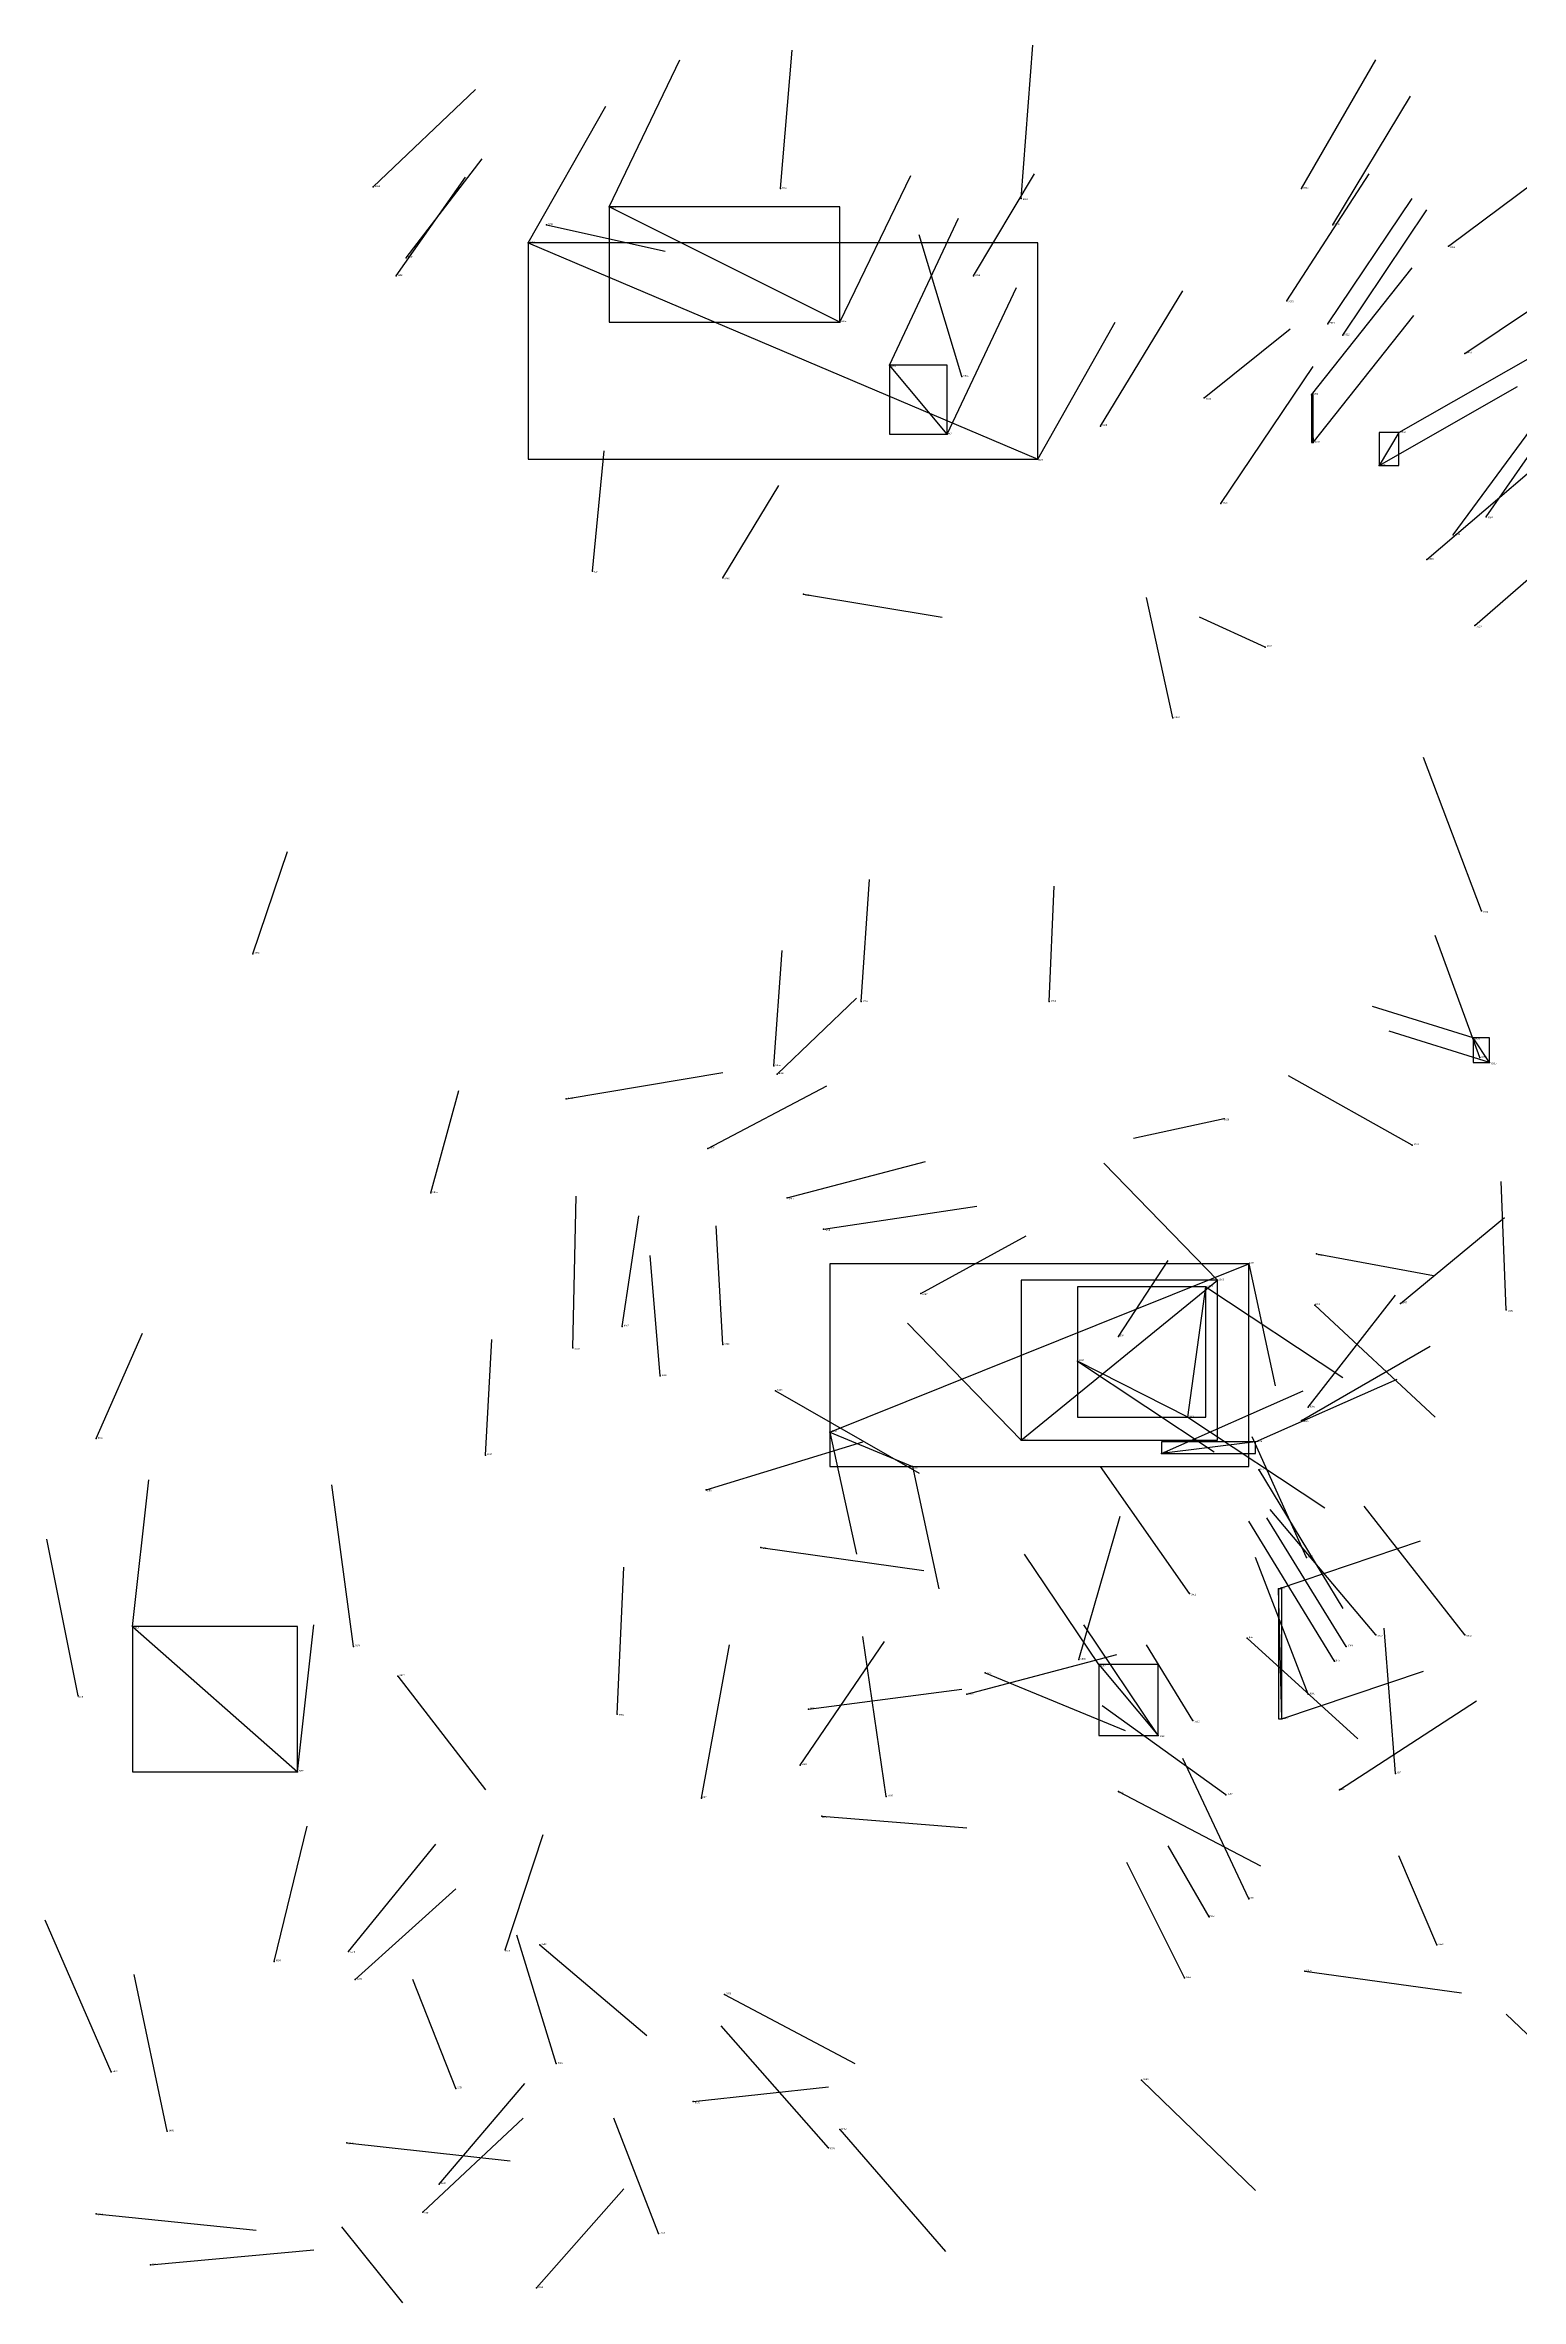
# Model space of a CAD drawing. Extents: x 59.1 to 70.8, y 600.3 to 605.1.
# Drawn here: x 61.076 to 61.971, y 603.718 to 605.085 of the extents above; entities that cross this region are included whole.
import ezdxf

# ---------------------------------------------------------------- set-up
doc = ezdxf.new("R2010")
doc.units = 0
for name, color, linetype in [('Clients', 3, 'CONTINUOUS'), ('Facilities', 3, 'CONTINUOUS'), ('Facilities_lines', 3, 'CONTINUOUS'), ('Min_max_boxes', 1, 'CONTINUOUS'), ('Normals', 1, 'CONTINUOUS'), ('Source_points', 5, 'CONTINUOUS'), ('Text', 3, 'CONTINUOUS')]:
    doc.layers.add(name, color=color, linetype=linetype)

msp = doc.modelspace()

# ---------------------------------------------------------------- linework, layer by layer
at = {"layer": 'Clients', "color": 5}
for p in [(61.418, 604.987, 456.957), (61.588, 604.891, 456.952), (61.678, 604.834, 456.999), (61.845, 604.844, 456.995), (61.885, 604.83, 460.569), (61.942, 604.483, 458.097), (61.806, 604.346, 453.939), (61.78, 604.332, 457.923), (61.787, 604.336, 457.567), (61.702, 604.287, 457.948), (61.602, 604.223, 453.978), (61.753, 604.231, 457.969), (61.824, 604.149, 457.993), (61.751, 604.06, 455.055), (61.229, 604.038, 454.443), (61.26, 603.929, 454.439)]:
    msp.add_point(p, dxfattribs=at)
at = {"layer": 'Facilities', "color": 3}
for p in [(61.275, 604.999, 457.229), (61.522, 604.998, 459.392), (61.838, 604.998, 457.149), (61.668, 604.992, 459.37), (61.38, 604.976, 458.136), (61.857, 604.976, 457.185), (61.369, 604.965, 457.099), (61.927, 604.963, 460.437), (61.289, 604.945, 457.202), (61.295, 604.956, 457.148), (61.639, 604.945, 459.293), (61.829, 604.93, 457.052), (61.558, 604.917, 456.92), (61.854, 604.916, 456.565), (61.863, 604.909, 456.713), (61.937, 604.898, 460.472), (61.632, 604.884, 459.498), (61.779, 604.871, 459.21), (61.844, 604.873, 457.019), (61.623, 604.849, 456.987), (61.716, 604.854, 456.981), (61.897, 604.85, 460.519), (61.789, 604.807, 456.928), (61.95, 604.799, 459.043), (61.93, 604.788, 456.965), (61.408, 604.766, 453.805), (61.914, 604.773, 456.916), (61.487, 604.762, 457.308), (61.536, 604.752, 458.11), (61.943, 604.733, 456.991), (61.816, 604.72, 459.589), (61.76, 604.677, 453.87), (61.947, 604.56, 457.963), (61.202, 604.534, 453.794), (61.571, 604.505, 453.925), (61.685, 604.505, 453.83), (61.518, 604.466, 453.894), (61.946, 604.471, 453.807), (61.952, 604.468, 458.085), (61.52, 604.461, 459.636), (61.392, 604.446, 457.992), (61.791, 604.434, 458.142), (61.478, 604.416, 459.625), (61.905, 604.418, 458.019), (61.31, 604.389, 453.775), (61.526, 604.386, 459.578), (61.548, 604.367, 459.518), (61.847, 604.352, 460.683), (61.607, 604.328, 459.472), (61.846, 604.321, 457.377), (61.898, 604.322, 457.347), (61.962, 604.318, 459.277), (61.426, 604.308, 453.947), (61.727, 604.302, 459.358), (61.396, 604.295, 460.036), (61.487, 604.297, 453.957), (61.449, 604.278, 453.944), (61.519, 604.269, 459.423), (61.769, 604.253, 457.918), (61.838, 604.251, 457.999), (61.842, 604.259, 457.353), (61.107, 604.24, 454.009), (61.552, 604.244, 453.974), (61.668, 604.239, 457.663), (61.81, 604.238, 457.835), (61.343, 604.23, 453.949), (61.812, 604.221, 457.401), (61.477, 604.209, 457.506), (61.51, 604.174, 457.501), (61.841, 604.168, 459.528), (61.77, 604.146, 454.604), (61.129, 604.126, 454.417), (61.263, 604.114, 454.608), (61.805, 604.119, 459.597), (61.865, 604.114, 459.516), (61.883, 604.121, 459.997), (61.937, 604.121, 460.024), (61.29, 604.096, 460.005), (61.646, 604.098, 460.284), (61.703, 604.106, 457.341), (61.715, 604.103, 455.102), (61.858, 604.105, 460.01), (61.096, 604.084, 454.523), (61.635, 604.085, 457.71), (61.842, 604.085, 459.95), (61.423, 604.073, 459.931), (61.539, 604.076, 457.678), (61.772, 604.069, 455.308), (61.826, 604.07, 457.992), (61.534, 604.042, 459.887), (61.861, 604.027, 459.783), (61.895, 604.037, 459.749), (61.474, 604.022, 454.614), (61.586, 604.023, 454.554), (61.727, 604.026, 460.197), (61.792, 604.024, 460.319), (61.547, 604.011, 457.987), (61.806, 603.961, 460.043), (61.782, 603.95, 455.257), (61.376, 603.933, 460.016), (61.92, 603.933, 454.987), (61.215, 603.923, 454.533), (61.26, 603.929, 454.439), (61.355, 603.93, 454.185), (61.264, 603.912, 454.366), (61.767, 603.913, 455.063), (61.84, 603.917, 459.633), (61.488, 603.903, 460.454), (61.116, 603.856, 454.693), (61.386, 603.861, 455.297), (61.741, 603.851, 459.904), (61.325, 603.846, 455.259), (61.469, 603.838, 459.32), (61.15, 603.82, 454.805), (61.259, 603.813, 459.409), (61.551, 603.81, 459.926), (61.558, 603.821, 459.874), (61.315, 603.788, 454.313), (61.107, 603.77, 459.358), (61.305, 603.771, 454.319), (61.448, 603.758, 455.239), (61.14, 603.739, 459.299), (61.374, 603.725, 454.369)]:
    msp.add_point(p, dxfattribs=at)
at = {"layer": 'Facilities_lines', "color": 3}
for p, q in [((61.558, 604.917, 456.92), (61.418, 604.987, 456.957)), ((61.369, 604.965, 457.099), (61.678, 604.834, 456.999)), ((61.623, 604.849, 456.987), (61.588, 604.891, 456.952)), ((61.844, 604.873, 457.019), (61.845, 604.844, 456.995)), ((61.897, 604.85, 460.519), (61.885, 604.83, 460.569)), ((61.952, 604.468, 458.085), (61.942, 604.483, 458.097)), ((61.552, 604.244, 453.974), (61.806, 604.346, 453.939)), ((61.668, 604.239, 457.663), (61.787, 604.336, 457.567)), ((61.769, 604.253, 457.918), (61.78, 604.332, 457.923)), ((61.769, 604.253, 457.918), (61.702, 604.287, 457.948)), ((61.552, 604.244, 453.974), (61.602, 604.223, 453.978)), ((61.81, 604.238, 457.835), (61.753, 604.231, 457.969)), ((61.826, 604.07, 457.992), (61.824, 604.149, 457.993)), ((61.129, 604.126, 454.417), (61.229, 604.038, 454.443)), ((61.715, 604.103, 455.102), (61.751, 604.06, 455.055)), ((61.26, 603.929, 454.439), (61.26, 603.929, 454.439))]:
    msp.add_line(p, q, dxfattribs=at)
at = {"layer": 'Min_max_boxes', "color": 1}
for p, q in [((61.558, 604.987, 456.92), (61.418, 604.987, 456.92)), ((61.418, 604.987, 456.92), (61.418, 604.917, 456.92)), ((61.558, 604.987, 456.957), (61.418, 604.987, 456.957)), ((61.418, 604.987, 456.957), (61.418, 604.917, 456.957)), ((61.418, 604.987, 456.92), (61.418, 604.987, 456.957)), ((61.558, 604.917, 456.92), (61.558, 604.987, 456.92)), ((61.558, 604.917, 456.957), (61.558, 604.987, 456.957)), ((61.558, 604.987, 456.92), (61.558, 604.987, 456.957)), ((61.678, 604.965, 456.999), (61.369, 604.965, 456.999)), ((61.369, 604.965, 456.999), (61.369, 604.834, 456.999)), ((61.678, 604.965, 457.099), (61.369, 604.965, 457.099)), ((61.369, 604.965, 457.099), (61.369, 604.834, 457.099)), ((61.369, 604.965, 456.999), (61.369, 604.965, 457.099)), ((61.678, 604.834, 456.999), (61.678, 604.965, 456.999)), ((61.678, 604.834, 457.099), (61.678, 604.965, 457.099)), ((61.678, 604.965, 456.999), (61.678, 604.965, 457.099)), ((61.418, 604.917, 456.92), (61.558, 604.917, 456.92)), ((61.418, 604.917, 456.957), (61.558, 604.917, 456.957)), ((61.418, 604.917, 456.92), (61.418, 604.917, 456.957)), ((61.558, 604.917, 456.92), (61.558, 604.917, 456.957)), ((61.623, 604.891, 456.952), (61.588, 604.891, 456.952)), ((61.588, 604.891, 456.952), (61.588, 604.849, 456.952)), ((61.623, 604.891, 456.987), (61.588, 604.891, 456.987)), ((61.588, 604.891, 456.987), (61.588, 604.849, 456.987)), ((61.588, 604.891, 456.952), (61.588, 604.891, 456.987)), ((61.623, 604.849, 456.952), (61.623, 604.891, 456.952)), ((61.623, 604.849, 456.987), (61.623, 604.891, 456.987)), ((61.623, 604.891, 456.952), (61.623, 604.891, 456.987)), ((61.845, 604.873, 456.995), (61.844, 604.873, 456.995)), ((61.844, 604.873, 456.995), (61.844, 604.844, 456.995)), ((61.845, 604.873, 457.019), (61.844, 604.873, 457.019)), ((61.844, 604.873, 457.019), (61.844, 604.844, 457.019)), ((61.844, 604.873, 456.995), (61.844, 604.873, 457.019)), ((61.845, 604.844, 456.995), (61.845, 604.873, 456.995)), ((61.845, 604.844, 457.019), (61.845, 604.873, 457.019)), ((61.845, 604.873, 456.995), (61.845, 604.873, 457.019)), ((61.588, 604.849, 456.952), (61.623, 604.849, 456.952)), ((61.588, 604.849, 456.987), (61.623, 604.849, 456.987)), ((61.588, 604.849, 456.952), (61.588, 604.849, 456.987)), ((61.623, 604.849, 456.952), (61.623, 604.849, 456.987)), ((61.897, 604.85, 460.519), (61.885, 604.85, 460.519)), ((61.885, 604.85, 460.519), (61.885, 604.83, 460.519)), ((61.897, 604.85, 460.569), (61.885, 604.85, 460.569)), ((61.885, 604.85, 460.569), (61.885, 604.83, 460.569)), ((61.885, 604.85, 460.519), (61.885, 604.85, 460.569)), ((61.897, 604.83, 460.519), (61.897, 604.85, 460.519)), ((61.897, 604.83, 460.569), (61.897, 604.85, 460.569)), ((61.897, 604.85, 460.519), (61.897, 604.85, 460.569)), ((61.369, 604.834, 456.999), (61.678, 604.834, 456.999)), ((61.369, 604.834, 457.099), (61.678, 604.834, 457.099)), ((61.369, 604.834, 456.999), (61.369, 604.834, 457.099)), ((61.678, 604.834, 456.999), (61.678, 604.834, 457.099)), ((61.844, 604.844, 456.995), (61.845, 604.844, 456.995)), ((61.844, 604.844, 457.019), (61.845, 604.844, 457.019)), ((61.844, 604.844, 456.995), (61.844, 604.844, 457.019)), ((61.845, 604.844, 456.995), (61.845, 604.844, 457.019)), ((61.885, 604.83, 460.519), (61.897, 604.83, 460.519)), ((61.885, 604.83, 460.569), (61.897, 604.83, 460.569)), ((61.885, 604.83, 460.519), (61.885, 604.83, 460.569)), ((61.897, 604.83, 460.519), (61.897, 604.83, 460.569)), ((61.952, 604.483, 458.085), (61.942, 604.483, 458.085)), ((61.942, 604.483, 458.085), (61.942, 604.468, 458.085)), ((61.952, 604.483, 458.097), (61.942, 604.483, 458.097)), ((61.942, 604.483, 458.097), (61.942, 604.468, 458.097)), ((61.942, 604.483, 458.085), (61.942, 604.483, 458.097)), ((61.952, 604.468, 458.085), (61.952, 604.483, 458.085)), ((61.952, 604.468, 458.097), (61.952, 604.483, 458.097)), ((61.952, 604.483, 458.085), (61.952, 604.483, 458.097)), ((61.942, 604.468, 458.085), (61.952, 604.468, 458.085)), ((61.942, 604.468, 458.097), (61.952, 604.468, 458.097)), ((61.942, 604.468, 458.085), (61.942, 604.468, 458.097)), ((61.952, 604.468, 458.085), (61.952, 604.468, 458.097)), ((61.806, 604.346, 453.939), (61.552, 604.346, 453.939)), ((61.552, 604.346, 453.939), (61.552, 604.223, 453.939)), ((61.806, 604.346, 453.978), (61.552, 604.346, 453.978)), ((61.552, 604.346, 453.978), (61.552, 604.223, 453.978)), ((61.552, 604.346, 453.939), (61.552, 604.346, 453.978)), ((61.806, 604.223, 453.939), (61.806, 604.346, 453.939)), ((61.806, 604.223, 453.978), (61.806, 604.346, 453.978)), ((61.806, 604.346, 453.939), (61.806, 604.346, 453.978)), ((61.787, 604.336, 457.567), (61.668, 604.336, 457.567)), ((61.668, 604.336, 457.567), (61.668, 604.239, 457.567)), ((61.787, 604.336, 457.663), (61.668, 604.336, 457.663)), ((61.668, 604.336, 457.663), (61.668, 604.239, 457.663)), ((61.668, 604.336, 457.567), (61.668, 604.336, 457.663)), ((61.78, 604.332, 457.918), (61.702, 604.332, 457.918)), ((61.702, 604.332, 457.918), (61.702, 604.253, 457.918)), ((61.78, 604.332, 457.948), (61.702, 604.332, 457.948)), ((61.702, 604.332, 457.948), (61.702, 604.253, 457.948)), ((61.702, 604.332, 457.918), (61.702, 604.332, 457.948)), ((61.78, 604.253, 457.918), (61.78, 604.332, 457.918)), ((61.78, 604.253, 457.948), (61.78, 604.332, 457.948)), ((61.78, 604.332, 457.918), (61.78, 604.332, 457.948)), ((61.787, 604.239, 457.567), (61.787, 604.336, 457.567)), ((61.787, 604.239, 457.663), (61.787, 604.336, 457.663)), ((61.787, 604.336, 457.567), (61.787, 604.336, 457.663)), ((61.702, 604.253, 457.918), (61.78, 604.253, 457.918)), ((61.702, 604.253, 457.948), (61.78, 604.253, 457.948)), ((61.702, 604.253, 457.918), (61.702, 604.253, 457.948)), ((61.78, 604.253, 457.918), (61.78, 604.253, 457.948)), ((61.668, 604.239, 457.567), (61.787, 604.239, 457.567)), ((61.668, 604.239, 457.663), (61.787, 604.239, 457.663)), ((61.668, 604.239, 457.567), (61.668, 604.239, 457.663)), ((61.81, 604.238, 457.835), (61.753, 604.238, 457.835)), ((61.753, 604.238, 457.835), (61.753, 604.231, 457.835)), ((61.81, 604.238, 457.969), (61.753, 604.238, 457.969)), ((61.753, 604.238, 457.969), (61.753, 604.231, 457.969)), ((61.753, 604.238, 457.835), (61.753, 604.238, 457.969)), ((61.787, 604.239, 457.567), (61.787, 604.239, 457.663)), ((61.81, 604.231, 457.835), (61.81, 604.238, 457.835)), ((61.81, 604.231, 457.969), (61.81, 604.238, 457.969)), ((61.81, 604.238, 457.835), (61.81, 604.238, 457.969)), ((61.552, 604.223, 453.939), (61.806, 604.223, 453.939)), ((61.552, 604.223, 453.978), (61.806, 604.223, 453.978)), ((61.552, 604.223, 453.939), (61.552, 604.223, 453.978)), ((61.753, 604.231, 457.835), (61.81, 604.231, 457.835)), ((61.753, 604.231, 457.969), (61.81, 604.231, 457.969)), ((61.753, 604.231, 457.835), (61.753, 604.231, 457.969)), ((61.806, 604.223, 453.939), (61.806, 604.223, 453.978)), ((61.81, 604.231, 457.835), (61.81, 604.231, 457.969)), ((61.826, 604.149, 457.992), (61.824, 604.149, 457.992)), ((61.824, 604.149, 457.992), (61.824, 604.07, 457.992)), ((61.826, 604.149, 457.993), (61.824, 604.149, 457.993)), ((61.824, 604.149, 457.993), (61.824, 604.07, 457.993)), ((61.824, 604.149, 457.992), (61.824, 604.149, 457.993)), ((61.826, 604.07, 457.992), (61.826, 604.149, 457.992)), ((61.826, 604.07, 457.993), (61.826, 604.149, 457.993)), ((61.826, 604.149, 457.992), (61.826, 604.149, 457.993)), ((61.229, 604.126, 454.417), (61.129, 604.126, 454.417)), ((61.129, 604.126, 454.417), (61.129, 604.038, 454.417)), ((61.229, 604.126, 454.443), (61.129, 604.126, 454.443)), ((61.129, 604.126, 454.443), (61.129, 604.038, 454.443)), ((61.129, 604.126, 454.417), (61.129, 604.126, 454.443)), ((61.229, 604.038, 454.417), (61.229, 604.126, 454.417)), ((61.229, 604.038, 454.443), (61.229, 604.126, 454.443)), ((61.229, 604.126, 454.417), (61.229, 604.126, 454.443)), ((61.751, 604.103, 455.055), (61.715, 604.103, 455.055)), ((61.715, 604.103, 455.055), (61.715, 604.06, 455.055)), ((61.751, 604.103, 455.102), (61.715, 604.103, 455.102)), ((61.715, 604.103, 455.102), (61.715, 604.06, 455.102)), ((61.715, 604.103, 455.055), (61.715, 604.103, 455.102)), ((61.751, 604.06, 455.055), (61.751, 604.103, 455.055)), ((61.751, 604.06, 455.102), (61.751, 604.103, 455.102)), ((61.751, 604.103, 455.055), (61.751, 604.103, 455.102)), ((61.824, 604.07, 457.992), (61.826, 604.07, 457.992)), ((61.824, 604.07, 457.993), (61.826, 604.07, 457.993)), ((61.824, 604.07, 457.992), (61.824, 604.07, 457.993)), ((61.826, 604.07, 457.992), (61.826, 604.07, 457.993)), ((61.715, 604.06, 455.055), (61.751, 604.06, 455.055)), ((61.715, 604.06, 455.102), (61.751, 604.06, 455.102)), ((61.715, 604.06, 455.055), (61.715, 604.06, 455.102)), ((61.751, 604.06, 455.055), (61.751, 604.06, 455.102)), ((61.129, 604.038, 454.417), (61.229, 604.038, 454.417)), ((61.129, 604.038, 454.443), (61.229, 604.038, 454.443)), ((61.129, 604.038, 454.417), (61.129, 604.038, 454.443)), ((61.229, 604.038, 454.417), (61.229, 604.038, 454.443)), ((61.26, 603.929, 454.439), (61.26, 603.929, 454.439)), ((61.26, 603.929, 454.439), (61.26, 603.929, 454.439)), ((61.26, 603.929, 454.439), (61.26, 603.929, 454.439)), ((61.26, 603.929, 454.439), (61.26, 603.929, 454.439)), ((61.26, 603.929, 454.439), (61.26, 603.929, 454.439)), ((61.26, 603.929, 454.439), (61.26, 603.929, 454.439)), ((61.26, 603.929, 454.439), (61.26, 603.929, 454.439)), ((61.26, 603.929, 454.439), (61.26, 603.929, 454.439)), ((61.26, 603.929, 454.439), (61.26, 603.929, 454.439)), ((61.26, 603.929, 454.439), (61.26, 603.929, 454.439)), ((61.26, 603.929, 454.439), (61.26, 603.929, 454.439)), ((61.26, 603.929, 454.439), (61.26, 603.929, 454.439))]:
    msp.add_line(p, q, dxfattribs=at)
at = {"layer": 'Normals', "color": 1}
for p, q in [((61.522, 604.998, 459.392), (61.529, 605.082, 459.446)), ((61.668, 604.992, 459.37), (61.675, 605.085, 459.406)), ((61.418, 604.987, 456.957), (61.461, 605.076, 456.973)), ((61.838, 604.998, 457.149), (61.883, 605.076, 457.192)), ((61.275, 604.999, 457.229), (61.337, 605.058, 457.281)), ((61.857, 604.976, 457.185), (61.904, 605.054, 457.227)), ((61.369, 604.965, 457.099), (61.416, 605.048, 457.13)), ((61.295, 604.956, 457.148), (61.341, 605.016, 457.213)), ((61.927, 604.963, 460.437), (62.006, 605.022, 460.453)), ((61.289, 604.945, 457.202), (61.331, 605.005, 457.27)), ((61.558, 604.917, 456.92), (61.601, 605.006, 456.936)), ((61.639, 604.945, 459.293), (61.676, 605.007, 459.362)), ((61.829, 604.93, 457.052), (61.879, 605.007, 457.092)), ((61.854, 604.916, 456.565), (61.905, 604.992, 456.605)), ((61.863, 604.909, 456.713), (61.914, 604.985, 456.754)), ((61.38, 604.976, 458.136), (61.452, 604.96, 458.068)), ((61.588, 604.891, 456.952), (61.63, 604.98, 456.97)), ((61.632, 604.884, 459.498), (61.606, 604.97, 459.541)), ((61.844, 604.873, 457.019), (61.905, 604.95, 457.036)), ((61.937, 604.898, 460.472), (62.019, 604.953, 460.489)), ((61.623, 604.849, 456.987), (61.665, 604.938, 457.005)), ((61.716, 604.854, 456.981), (61.766, 604.936, 457.008)), ((61.678, 604.834, 456.999), (61.725, 604.917, 457.029)), ((61.845, 604.844, 456.995), (61.906, 604.921, 457.012)), ((61.779, 604.871, 459.21), (61.831, 604.913, 459.284)), ((61.789, 604.807, 456.928), (61.845, 604.89, 456.927)), ((61.897, 604.85, 460.519), (61.981, 604.898, 460.545)), ((61.885, 604.83, 460.569), (61.969, 604.878, 460.595)), ((61.95, 604.799, 459.043), (62.007, 604.881, 459.051)), ((61.93, 604.788, 456.965), (61.989, 604.868, 456.977)), ((61.408, 604.766, 453.805), (61.415, 604.839, 453.873)), ((61.914, 604.773, 456.916), (61.983, 604.832, 456.957)), ((61.487, 604.762, 457.308), (61.521, 604.818, 457.383)), ((61.943, 604.733, 456.991), (62.013, 604.794, 457.028)), ((61.536, 604.752, 458.11), (61.62, 604.738, 458.057)), ((61.76, 604.677, 453.87), (61.744, 604.75, 453.937)), ((61.816, 604.72, 459.589), (61.776, 604.738, 459.679)), ((61.947, 604.56, 457.963), (61.912, 604.653, 457.954)), ((61.202, 604.534, 453.794), (61.223, 604.596, 453.869)), ((61.571, 604.505, 453.925), (61.576, 604.579, 453.992)), ((61.685, 604.505, 453.83), (61.688, 604.575, 453.901)), ((61.518, 604.466, 453.894), (61.523, 604.536, 453.965)), ((61.946, 604.471, 453.807), (61.919, 604.545, 453.868)), ((61.52, 604.461, 459.636), (61.568, 604.507, 459.71)), ((61.942, 604.483, 458.097), (61.881, 604.502, 458.174)), ((61.952, 604.468, 458.085), (61.891, 604.487, 458.162)), ((61.31, 604.389, 453.775), (61.327, 604.451, 453.852)), ((61.392, 604.446, 457.992), (61.487, 604.462, 457.964)), ((61.478, 604.416, 459.625), (61.55, 604.454, 459.684)), ((61.905, 604.418, 458.019), (61.83, 604.46, 458.071)), ((61.791, 604.434, 458.142), (61.736, 604.422, 458.225)), ((61.526, 604.386, 459.578), (61.61, 604.408, 459.628)), ((61.787, 604.336, 457.567), (61.718, 604.407, 457.583)), ((61.962, 604.318, 459.277), (61.959, 604.396, 459.339)), ((61.396, 604.295, 460.036), (61.398, 604.387, 460.075)), ((61.426, 604.308, 453.947), (61.436, 604.375, 454.021)), ((61.487, 604.297, 453.957), (61.483, 604.369, 454.026)), ((61.548, 604.367, 459.518), (61.641, 604.381, 459.552)), ((61.898, 604.322, 457.347), (61.961, 604.374, 457.404)), ((61.607, 604.328, 459.472), (61.671, 604.363, 459.54)), ((61.449, 604.278, 453.944), (61.443, 604.351, 454.012)), ((61.727, 604.302, 459.358), (61.757, 604.348, 459.442)), ((61.806, 604.346, 453.939), (61.822, 604.272, 453.873)), ((61.847, 604.352, 460.683), (61.918, 604.339, 460.614)), ((61.78, 604.332, 457.923), (61.863, 604.277, 457.924)), ((61.842, 604.259, 457.353), (61.895, 604.327, 457.404)), ((61.846, 604.321, 457.377), (61.919, 604.253, 457.368)), ((61.107, 604.24, 454.009), (61.135, 604.304, 454.08)), ((61.668, 604.239, 457.663), (61.599, 604.31, 457.679)), ((61.343, 604.23, 453.949), (61.347, 604.3, 454.02)), ((61.702, 604.287, 457.948), (61.785, 604.232, 457.949)), ((61.838, 604.251, 457.999), (61.916, 604.296, 457.955)), ((61.81, 604.238, 457.835), (61.896, 604.276, 457.802)), ((61.519, 604.269, 459.423), (61.606, 604.219, 459.424)), ((61.753, 604.231, 457.969), (61.839, 604.269, 457.936)), ((61.769, 604.253, 457.918), (61.852, 604.198, 457.919)), ((61.477, 604.209, 457.506), (61.572, 604.238, 457.493)), ((61.552, 604.244, 453.974), (61.568, 604.17, 453.908)), ((61.841, 604.168, 459.528), (61.808, 604.241, 459.588)), ((61.602, 604.223, 453.978), (61.618, 604.149, 453.912)), ((61.77, 604.146, 454.604), (61.716, 604.223, 454.638)), ((61.812, 604.221, 457.401), (61.863, 604.137, 457.386)), ((61.129, 604.126, 454.417), (61.139, 604.215, 454.462)), ((61.263, 604.114, 454.608), (61.25, 604.212, 454.623)), ((61.703, 604.106, 457.341), (61.728, 604.193, 457.384)), ((61.865, 604.114, 459.516), (61.817, 604.192, 459.555)), ((61.883, 604.121, 459.997), (61.819, 604.197, 460.013)), ((61.937, 604.121, 460.024), (61.876, 604.199, 460.038)), ((61.096, 604.084, 454.523), (61.077, 604.179, 454.546)), ((61.858, 604.105, 460.01), (61.806, 604.19, 460.021)), ((61.824, 604.149, 457.993), (61.91, 604.178, 457.95)), ((61.51, 604.174, 457.501), (61.609, 604.16, 457.494)), ((61.715, 604.103, 455.102), (61.67, 604.17, 455.161)), ((61.842, 604.085, 459.95), (61.81, 604.168, 459.996)), ((61.423, 604.073, 459.931), (61.427, 604.162, 459.976)), ((61.229, 604.038, 454.443), (61.239, 604.127, 454.488)), ((61.751, 604.06, 455.055), (61.706, 604.127, 455.114)), ((61.895, 604.037, 459.749), (61.888, 604.125, 459.797)), ((61.474, 604.022, 454.614), (61.491, 604.115, 454.583)), ((61.534, 604.042, 459.887), (61.585, 604.117, 459.929)), ((61.586, 604.023, 454.554), (61.572, 604.12, 454.573)), ((61.635, 604.085, 457.71), (61.726, 604.109, 457.675)), ((61.772, 604.069, 455.308), (61.744, 604.115, 455.392)), ((61.805, 604.119, 459.597), (61.872, 604.058, 459.555)), ((61.29, 604.096, 460.005), (61.343, 604.027, 459.955)), ((61.646, 604.098, 460.284), (61.731, 604.063, 460.244)), ((61.826, 604.07, 457.992), (61.912, 604.099, 457.949)), ((61.539, 604.076, 457.678), (61.632, 604.088, 457.643)), ((61.792, 604.024, 460.319), (61.717, 604.078, 460.358)), ((61.861, 604.027, 459.783), (61.944, 604.081, 459.797)), ((61.806, 603.961, 460.043), (61.766, 604.046, 460.078)), ((61.727, 604.026, 460.197), (61.813, 603.981, 460.174)), ((61.215, 603.923, 454.533), (61.235, 604.005, 454.586)), ((61.355, 603.93, 454.185), (61.378, 604, 454.253)), ((61.547, 604.011, 457.987), (61.635, 604.004, 457.94)), ((61.26, 603.929, 454.439), (61.313, 603.994, 454.494)), ((61.26, 603.929, 454.439), (61.313, 603.994, 454.494)), ((61.782, 603.95, 455.257), (61.757, 603.993, 455.344)), ((61.92, 603.933, 454.987), (61.897, 603.987, 455.068)), ((61.767, 603.913, 455.063), (61.732, 603.983, 455.126)), ((61.264, 603.912, 454.366), (61.325, 603.967, 454.423)), ((61.116, 603.856, 454.693), (61.076, 603.948, 454.695)), ((61.386, 603.861, 455.297), (61.362, 603.939, 455.354)), ((61.376, 603.933, 460.016), (61.441, 603.878, 459.963)), ((61.15, 603.82, 454.805), (61.13, 603.915, 454.827)), ((61.325, 603.846, 455.259), (61.299, 603.912, 455.329)), ((61.84, 603.917, 459.633), (61.935, 603.904, 459.606)), ((61.488, 603.903, 460.454), (61.567, 603.861, 460.409)), ((62.007, 603.848, 454.943), (61.962, 603.891, 455.021)), ((61.551, 603.81, 459.926), (61.486, 603.884, 459.908)), ((61.741, 603.851, 459.904), (61.81, 603.784, 459.932)), ((61.315, 603.788, 454.313), (61.367, 603.849, 454.372)), ((61.469, 603.838, 459.32), (61.551, 603.847, 459.264)), ((61.305, 603.771, 454.319), (61.366, 603.828, 454.374)), ((61.448, 603.758, 455.239), (61.421, 603.828, 455.305)), ((61.259, 603.813, 459.409), (61.358, 603.802, 459.418)), ((61.558, 603.821, 459.874), (61.622, 603.747, 459.894)), ((61.374, 603.725, 454.369), (61.427, 603.785, 454.429)), ((61.107, 603.77, 459.358), (61.204, 603.76, 459.38)), ((61.293, 603.716, 455.223), (61.256, 603.762, 455.303)), ((61.14, 603.739, 459.299), (61.239, 603.748, 459.308))]:
    msp.add_line(p, q, dxfattribs=at)
at = {"layer": 'Source_points', "color": 5}
for p in [(61.275, 604.999, 457.229), (61.522, 604.998, 459.392), (61.838, 604.998, 457.149), (61.418, 604.987, 456.957), (61.668, 604.992, 459.37), (61.38, 604.976, 458.136), (61.857, 604.976, 457.185), (61.369, 604.965, 457.099), (61.927, 604.963, 460.437), (61.289, 604.945, 457.202), (61.295, 604.956, 457.148), (61.639, 604.945, 459.293), (61.829, 604.93, 457.052), (61.558, 604.917, 456.92), (61.854, 604.916, 456.565), (61.863, 604.909, 456.713), (61.588, 604.891, 456.952), (61.937, 604.898, 460.472), (61.632, 604.884, 459.498), (61.779, 604.871, 459.21), (61.844, 604.873, 457.019), (61.623, 604.849, 456.987), (61.716, 604.854, 456.981), (61.897, 604.85, 460.519), (61.678, 604.834, 456.999), (61.845, 604.844, 456.995), (61.885, 604.83, 460.569), (61.789, 604.807, 456.928), (61.95, 604.799, 459.043), (61.93, 604.788, 456.965), (61.408, 604.766, 453.805), (61.914, 604.773, 456.916), (61.487, 604.762, 457.308), (61.536, 604.752, 458.11), (61.943, 604.733, 456.991), (61.816, 604.72, 459.589), (61.76, 604.677, 453.87), (61.947, 604.56, 457.963), (61.202, 604.534, 453.794), (61.571, 604.505, 453.925), (61.685, 604.505, 453.83), (61.942, 604.483, 458.097), (61.518, 604.466, 453.894), (61.946, 604.471, 453.807), (61.952, 604.468, 458.085), (61.52, 604.461, 459.636), (61.392, 604.446, 457.992), (61.791, 604.434, 458.142), (61.478, 604.416, 459.625), (61.905, 604.418, 458.019), (61.31, 604.389, 453.775), (61.526, 604.386, 459.578), (61.548, 604.367, 459.518), (61.806, 604.346, 453.939), (61.847, 604.352, 460.683), (61.607, 604.328, 459.472), (61.78, 604.332, 457.923), (61.787, 604.336, 457.567), (61.846, 604.321, 457.377), (61.898, 604.322, 457.347), (61.962, 604.318, 459.277), (61.426, 604.308, 453.947), (61.727, 604.302, 459.358), (61.396, 604.295, 460.036), (61.487, 604.297, 453.957), (61.702, 604.287, 457.948), (61.449, 604.278, 453.944), (61.519, 604.269, 459.423), (61.769, 604.253, 457.918), (61.838, 604.251, 457.999), (61.842, 604.259, 457.353), (61.107, 604.24, 454.009), (61.552, 604.244, 453.974), (61.668, 604.239, 457.663), (61.81, 604.238, 457.835), (61.343, 604.23, 453.949), (61.602, 604.223, 453.978), (61.753, 604.231, 457.969), (61.812, 604.221, 457.401), (61.477, 604.209, 457.506), (61.51, 604.174, 457.501), (61.841, 604.168, 459.528), (61.77, 604.146, 454.604), (61.824, 604.149, 457.993), (61.129, 604.126, 454.417), (61.263, 604.114, 454.608), (61.805, 604.119, 459.597), (61.865, 604.114, 459.516), (61.883, 604.121, 459.997), (61.937, 604.121, 460.024), (61.29, 604.096, 460.005), (61.646, 604.098, 460.284), (61.703, 604.106, 457.341), (61.715, 604.103, 455.102), (61.858, 604.105, 460.01), (61.096, 604.084, 454.523), (61.635, 604.085, 457.71), (61.842, 604.085, 459.95), (61.423, 604.073, 459.931), (61.539, 604.076, 457.678), (61.772, 604.069, 455.308), (61.826, 604.07, 457.992), (61.751, 604.06, 455.055), (61.534, 604.042, 459.887), (61.229, 604.038, 454.443), (61.861, 604.027, 459.783), (61.895, 604.037, 459.749), (61.474, 604.022, 454.614), (61.586, 604.023, 454.554), (61.727, 604.026, 460.197), (61.792, 604.024, 460.319), (61.547, 604.011, 457.987), (61.806, 603.961, 460.043), (61.782, 603.95, 455.257), (61.376, 603.933, 460.016), (61.92, 603.933, 454.987), (61.215, 603.923, 454.533), (61.26, 603.929, 454.439), (61.26, 603.929, 454.439), (61.355, 603.93, 454.185), (61.264, 603.912, 454.366), (61.767, 603.913, 455.063), (61.84, 603.917, 459.633), (61.488, 603.903, 460.454), (61.116, 603.856, 454.693), (61.386, 603.861, 455.297), (61.741, 603.851, 459.904), (61.325, 603.846, 455.259), (61.469, 603.838, 459.32), (61.15, 603.82, 454.805), (61.259, 603.813, 459.409), (61.551, 603.81, 459.926), (61.558, 603.821, 459.874), (61.315, 603.788, 454.313), (61.107, 603.77, 459.358), (61.305, 603.771, 454.319), (61.448, 603.758, 455.239), (61.14, 603.739, 459.299), (61.374, 603.725, 454.369)]:
    msp.add_point(p, dxfattribs=at)

# ---------------------------------------------------------------- texts
at = {"layer": 'Text', "color": 3}
for s, p in [('6894', (61.276, 604.999, 457.229)), ('6957', (61.523, 604.998, 459.392)), ('6906', (61.839, 604.998, 457.149)), ('6873', (61.419, 604.986, 456.957)), ('6961', (61.669, 604.991, 459.37)), ('6895', (61.381, 604.976, 458.136)), ('6905', (61.858, 604.976, 457.185)), ('6885', (61.296, 604.956, 457.148)), ('6883', (61.37, 604.965, 457.099)), ('6966', (61.928, 604.962, 460.437)), ('6887', (61.29, 604.945, 457.202)), ('6989', (61.64, 604.945, 459.293)), ('6903', (61.83, 604.929, 457.052)), ('6866', (61.559, 604.917, 456.92)), ('6915', (61.855, 604.916, 456.565)), ('6922', (61.864, 604.909, 456.713)), ('6853', (61.589, 604.89, 456.952)), ('6964', (61.938, 604.898, 460.472)), ('6998', (61.633, 604.884, 459.498)), ('7000', (61.78, 604.87, 459.21)), ('6904', (61.845, 604.873, 457.019)), ('6867', (61.623, 604.849, 456.987)), ('6869', (61.717, 604.854, 456.981)), ('6962', (61.898, 604.85, 460.519)), ('6872', (61.678, 604.833, 456.999)), ('6916', (61.846, 604.844, 456.995)), ('6965', (61.886, 604.83, 460.569)), ('6920', (61.79, 604.807, 456.928)), ('6999', (61.951, 604.798, 459.043)), ('6911', (61.931, 604.788, 456.965)), ('6941', (61.409, 604.765, 453.805)), ('6910', (61.915, 604.773, 456.916)), ('6949', (61.488, 604.761, 457.308)), ('6909', (61.537, 604.751, 458.11)), ('6923', (61.944, 604.732, 456.991)), ('6972', (61.817, 604.72, 459.589)), ('6948', (61.761, 604.677, 453.87)), ('6902', (61.948, 604.559, 457.963)), ('6859', (61.203, 604.534, 453.794)), ('6944', (61.572, 604.505, 453.925)), ('6951', (61.686, 604.505, 453.83)), ('6933', (61.943, 604.482, 458.097)), ('6952', (61.519, 604.466, 453.894)), ('6953', (61.947, 604.471, 453.807)), ('6935', (61.953, 604.467, 458.085)), ('6959', (61.521, 604.461, 459.636)), ('6946', (61.393, 604.446, 457.992)), ('6928', (61.791, 604.433, 458.142)), ('6996', (61.479, 604.416, 459.625)), ('6931', (61.906, 604.418, 458.019)), ('6943', (61.311, 604.389, 453.775)), ('6997', (61.527, 604.385, 459.578)), ('6956', (61.549, 604.366, 459.518)), ('6942', (61.806, 604.346, 453.939)), ('6967', (61.848, 604.351, 460.683)), ('6987', (61.608, 604.327, 459.472)), ('6876', (61.781, 604.332, 457.923)), ('6879', (61.788, 604.336, 457.567)), ('6884', (61.846, 604.321, 457.377)), ('6907', (61.899, 604.322, 457.347)), ('6986', (61.963, 604.317, 459.277)), ('6945', (61.427, 604.308, 453.947)), ('6988', (61.727, 604.302, 459.358)), ('6978', (61.397, 604.294, 460.036)), ('6940', (61.488, 604.297, 453.957)), ('6892', (61.703, 604.287, 457.948)), ('6947', (61.45, 604.278, 453.944)), ('6990', (61.52, 604.269, 459.423)), ('6888', (61.843, 604.259, 457.353)), ('6880', (61.77, 604.253, 457.918)), ('6889', (61.839, 604.25, 457.999)), ('6856', (61.108, 604.24, 454.009)), ('6950', (61.553, 604.244, 453.974)), ('6954', (61.669, 604.239, 457.663)), ('6875', (61.754, 604.231, 457.969)), ('6874', (61.811, 604.238, 457.835)), ('6937', (61.344, 604.23, 453.949)), ('6938', (61.602, 604.222, 453.978)), ('6917', (61.812, 604.221, 457.401)), ('6955', (61.477, 604.208, 457.506)), ('6864', (61.511, 604.173, 457.501)), ('6992', (61.842, 604.168, 459.528)), ('6882', (61.825, 604.149, 457.993)), ('6855', (61.771, 604.145, 454.604)), ('6919', (61.13, 604.125, 454.417)), ('6921', (61.264, 604.114, 454.608)), ('6991', (61.806, 604.119, 459.597)), ('6984', (61.866, 604.114, 459.516)), ('6973', (61.884, 604.12, 459.997)), ('6963', (61.938, 604.12, 460.024)), ('6977', (61.291, 604.096, 460.005)), ('6974', (61.647, 604.097, 460.284)), ('6886', (61.704, 604.106, 457.341)), ('6863', (61.716, 604.102, 455.102)), ('6970', (61.858, 604.105, 460.01)), ('6858', (61.096, 604.083, 454.523)), ('6893', (61.636, 604.085, 457.71)), ('6995', (61.843, 604.085, 459.95)), ('6985', (61.424, 604.072, 459.931)), ('6861', (61.54, 604.076, 457.678)), ('6862', (61.773, 604.068, 455.308)), ('6877', (61.827, 604.07, 457.992)), ('6860', (61.752, 604.059, 455.055)), ('6981', (61.535, 604.042, 459.887)), ('6854', (61.23, 604.038, 454.443)), ('6993', (61.861, 604.027, 459.783)), ('6971', (61.896, 604.037, 459.749)), ('6857', (61.474, 604.022, 454.614)), ('6925', (61.587, 604.023, 454.554)), ('6983', (61.727, 604.025, 460.197)), ('6982', (61.793, 604.024, 460.319)), ('6870', (61.547, 604.01, 457.987)), ('6960', (61.806, 603.961, 460.043)), ('6932', (61.782, 603.95, 455.257)), ('6980', (61.377, 603.933, 460.016)), ('6929', (61.921, 603.933, 454.987)), ('6890', (61.216, 603.923, 454.533)), ('6912', (61.261, 603.928, 454.439)), ('6927', (61.261, 603.928, 454.439)), ('6878', (61.355, 603.929, 454.185)), ('6958', (61.841, 603.917, 459.633)), ('6881', (61.265, 603.912, 454.366)), ('6979', (61.489, 603.903, 460.454)), ('6930', (61.768, 603.913, 455.063)), ('3437', (61.117, 603.856, 454.693)), ('3321', (61.387, 603.861, 455.297)), ('8685', (61.742, 603.851, 459.904)), ('3331', (61.326, 603.846, 455.259)), ('8716', (61.47, 603.837, 459.32)), ('8712', (61.559, 603.821, 459.874)), ('3436', (61.151, 603.82, 454.805)), ('8717', (61.26, 603.812, 459.409)), ('8721', (61.552, 603.809, 459.926)), ('3435', (61.316, 603.788, 454.313)), ('8713', (61.108, 603.769, 459.358)), ('3434', (61.306, 603.77, 454.319)), ('3375', (61.449, 603.758, 455.239)), ('8723', (61.141, 603.739, 459.299)), ('3433', (61.375, 603.725, 454.369))]:
    msp.add_text(s, height=0.001, dxfattribs=at).set_placement(p)

doc.saveas('drawing.dxf')
